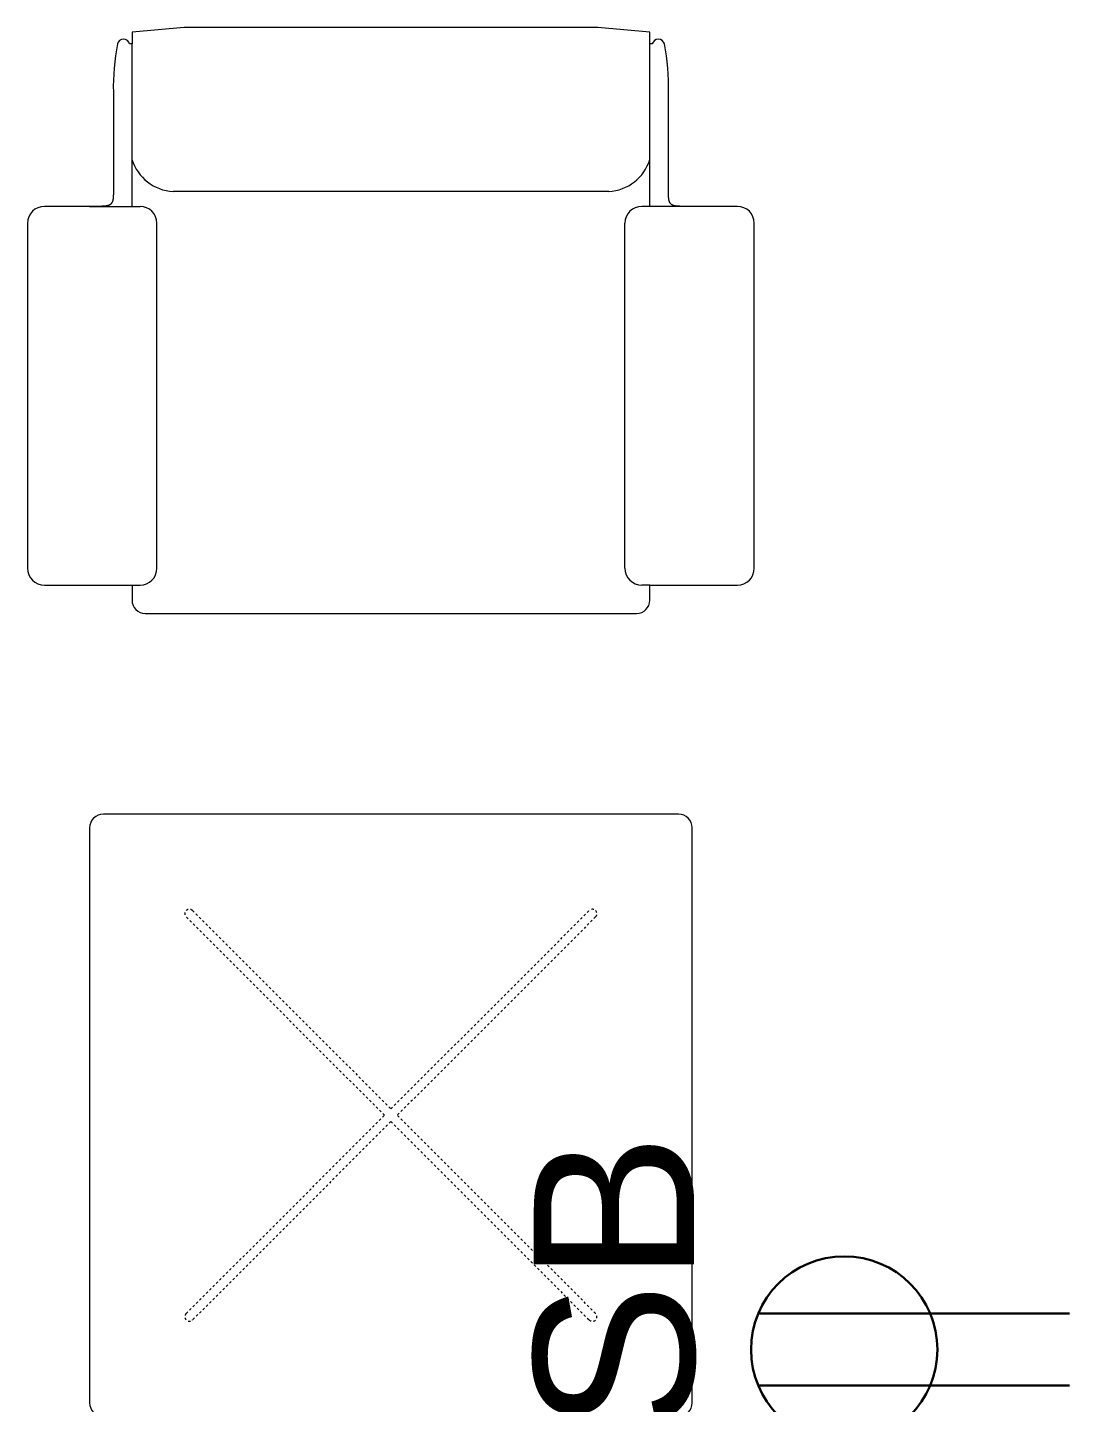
# Model space of a CAD drawing. Header units: inches. Extents: x -1180 to 2011, y -268 to 2143.
# Drawn here: x 512.4 to 567.7, y 1055.5 to 1128.6 of the extents above; entities that cross this region are included whole.
import ezdxf

# ---------------------------------------------------------------- set-up
doc = ezdxf.new("R2010")
doc.units = ezdxf.units.IN
doc.header["$MEASUREMENT"] = 0
doc.linetypes.add('Dash', pattern=[0.25, 0.125, -0.125])
for name, color, linetype, lineweight in [('A-ANNO-NOTE', 131, 'Continuous', 13), ('I-FURN', 30, 'Continuous', 9), ('I-FURN-HDLN', 30, 'Dash', 9)]:
    doc.layers.add(name, color=color, linetype=linetype, lineweight=lineweight)
doc.styles.add('Swis721 Lt BT', font='swissl.ttf', dxfattribs={"height": 8.514638})

# ---------------------------------------------------------------- blocks, each defined once
blk = doc.blocks.new('Seating-Sofa-Teknion-STMS_Envita-R2014 - _See Type Catalog_-5070281-6TH FLOOR POWER _ SIGNAL')
at = {"layer": 'I-FURN'}
for p, q in [((-10.986, 15.562), (-13.75, 15.321)), ((10.986, 15.562), (-10.986, 15.562)), ((13.75, 15.321), (10.986, 15.562)), ((-13.75, 14.687), (-13.875, 14.687)), ((-13.75, 15.321), (-13.75, 14.687)), ((-13.75, 6.062), (-13.75, 14.687)), ((13.75, 14.687), (13.75, 15.321)), ((13.875, 14.687), (13.75, 14.687)), ((13.75, 6.062), (13.75, 14.687)), ((-14.741, 12.124), (-14.741, 6.752)), ((14.741, 6.752), (14.741, 12.124)), ((11.57, 6.851), (-11.57, 6.851)), ((-15.46, 6.062), (-18.4, 6.062)), ((-16, 6.062), (-13.325, 6.062)), ((16, 6.062), (13.325, 6.062)), ((18.4, 6.062), (15.46, 6.062)), ((-19.3, 5.162), (-19.3, -13.163)), ((-12.425, -13.163), (-12.425, 5.162)), ((12.425, -13.163), (12.425, 5.162)), ((19.3, -13.163), (19.3, 5.162)), ((-18.4, -14.063), (-13.75, -14.063)), ((-13.75, -14.063), (-13.75, -14.863)), ((-13.75, -14.063), (-13.325, -14.063)), ((13.75, -14.063), (13.325, -14.063)), ((13.75, -14.863), (13.75, -14.063)), ((13.75, -14.063), (18.4, -14.063)), ((-13.05, -15.563), (13.05, -15.563))]:
    blk.add_line(p, q, dxfattribs=at)
for centre, radius, start, end in [((-2.327, 12.379), 12.416, 169.28683, 181.1781), ((-14.201, 14.6), 0.337, 14.96182, 165.03818), ((14.201, 14.6), 0.337, 14.96182, 165.03818), ((2.327, 12.379), 12.416, 358.8219, 10.71317), ((-11.443, 9.261), 2.413, 196.97797, 266.97254), ((11.443, 9.261), 2.413, 273.02746, 343.02203), ((-18.4, 5.162), 0.9, 90, 180), ((-13.325, 5.162), 0.9, 0, 90), ((13.325, 5.162), 0.9, 90, 180), ((18.4, 5.162), 0.9, 360, 90), ((-18.4, -13.163), 0.9, 180, 270), ((-13.325, -13.163), 0.9, 270, 0), ((13.325, -13.163), 0.9, 180, 270), ((18.4, -13.163), 0.9, 270, 0), ((-13.05, -14.863), 0.7, 180, 270), ((13.05, -14.863), 0.7, 270, 360)]:
    blk.add_arc(centre, radius, start, end, dxfattribs=at)
for points, knots in [([(-14.741, 6.752), (-14.741, 6.713), (-14.742, 6.637), (-14.747, 6.545), (-14.754, 6.483), (-14.759, 6.448), (-14.763, 6.423), (-14.768, 6.398), (-14.773, 6.374), (-14.78, 6.351), (-14.787, 6.328), (-14.794, 6.307), (-14.806, 6.279), (-14.823, 6.246), (-14.847, 6.212), (-14.875, 6.182), (-14.903, 6.16), (-14.927, 6.144), (-14.952, 6.13), (-14.986, 6.115), (-15.023, 6.103), (-15.053, 6.095), (-15.077, 6.089), (-15.102, 6.085), (-15.127, 6.08), (-15.153, 6.077), (-15.179, 6.074), (-15.206, 6.072), (-15.26, 6.068), (-15.344, 6.063), (-15.421, 6.062), (-15.46, 6.062)], [0, 0, 0, 0, 0.083333, 0.166667, 0.208333, 0.229167, 0.25, 0.270833, 0.291667, 0.3125, 0.333333, 0.354167, 0.375, 0.416667, 0.458333, 0.5, 0.541667, 0.5625, 0.583333, 0.625, 0.666667, 0.6875, 0.708333, 0.729167, 0.75, 0.770833, 0.791667, 0.8125, 0.833333, 0.916667, 1, 1, 1, 1]), ([(15.46, 6.062), (15.421, 6.062), (15.344, 6.063), (15.26, 6.068), (15.206, 6.072), (15.179, 6.074), (15.153, 6.077), (15.127, 6.08), (15.102, 6.085), (15.077, 6.089), (15.053, 6.095), (15.03, 6.101), (15.008, 6.108), (14.986, 6.115), (14.965, 6.124), (14.945, 6.133), (14.927, 6.144), (14.903, 6.16), (14.875, 6.182), (14.847, 6.212), (14.827, 6.241), (14.813, 6.266), (14.803, 6.286), (14.794, 6.307), (14.787, 6.328), (14.78, 6.351), (14.773, 6.374), (14.768, 6.398), (14.763, 6.423), (14.759, 6.448), (14.754, 6.483), (14.747, 6.545), (14.742, 6.637), (14.741, 6.713), (14.741, 6.752)], [0, 0, 0, 0, 0.083333, 0.166667, 0.1875, 0.208333, 0.229167, 0.25, 0.270833, 0.291667, 0.3125, 0.333333, 0.354167, 0.375, 0.395833, 0.416667, 0.4375, 0.458333, 0.5, 0.541667, 0.583333, 0.604167, 0.625, 0.645833, 0.666667, 0.6875, 0.708333, 0.729167, 0.75, 0.770833, 0.791667, 0.833333, 0.916667, 1, 1, 1, 1])]:
    blk.add_open_spline(points, degree=3, knots=knots, dxfattribs=at)
blk = doc.blocks.new('Table-Mid_Square-Teknion-STKTM_Kogen-R2013 - 17 1_2_ High-5118530-6TH FLOOR POWER _ SIGNAL')
at = {"layer": 'I-FURN'}
for p, q in [((15.271, 16), (-15.271, 16)), ((-16, 15.271), (-16, -15.271)), ((16, -15.271), (16, 15.271)), ((-15.271, -16), (15.271, -16))]:
    blk.add_line(p, q, dxfattribs=at)
for centre, start, end in [((-15.271, 15.271), 90, 180), ((15.271, 15.271), 360, 90), ((-15.271, -15.271), 180, 270), ((15.271, -15.271), 270, 360)]:
    blk.add_arc(centre, 0.729, start, end, dxfattribs=at)
at = {"layer": 'I-FURN-HDLN'}
for p, q in [((-0.339, 0), (-10.873, 10.534)), ((-10.534, 10.873), (0, 0.339)), ((0, 0.339), (10.534, 10.874)), ((10.873, 10.534), (0.339, 0)), ((-10.873, -10.534), (-0.339, 0)), ((10.873, -10.534), (0.339, 0)), ((0, -0.339), (-10.534, -10.873)), ((0, -0.339), (10.533, -10.873))]:
    blk.add_line(p, q, dxfattribs=at)
for centre, start, end in [((-10.704, 10.704), 45, 225), ((10.704, 10.704), 315, 134.83436), ((-10.704, -10.704), 135, 315), ((10.704, -10.704), 224.76575, 45)]:
    blk.add_arc(centre, 0.24, start, end, dxfattribs=at)

msp = doc.modelspace()

# ---------------------------------------------------------------- linework, layer by layer
at = {"layer": 'A-ANNO-NOTE', "lineweight": 30}
for p, q in [((567.743, 1060.254), (551.216, 1060.254)), ((567.743, 1056.421), (551.216, 1056.421))]:
    msp.add_line(p, q, dxfattribs=at)
msp.add_circle((555.78, 1058.338), 4.95, dxfattribs=at)

# ---------------------------------------------------------------- block references
at = {"layer": 'I-FURN'}
for name, p in [('Seating-Sofa-Teknion-STMS_Envita-R2014 - _See Type Catalog_-5070281-6TH FLOOR POWER _ SIGNAL', (531.705, 1113.006)), ('Table-Mid_Square-Teknion-STKTM_Kogen-R2013 - 17 1_2_ High-5118530-6TH FLOOR POWER _ SIGNAL', (531.705, 1070.784))]:
    msp.add_blockref(name, p, dxfattribs=at)

# ---------------------------------------------------------------- texts
at = {"layer": 'A-ANNO-NOTE', "lineweight": 9, "insert": (539.294, 1057.601), "char_height": 8.5146, "width": 27.648, "attachment_point": 2, "rotation": 90, "line_spacing_factor": 1.00667, "style": 'Swis721 Lt BT'}
msp.add_mtext('USB', dxfattribs=at)

doc.saveas('drawing.dxf')
